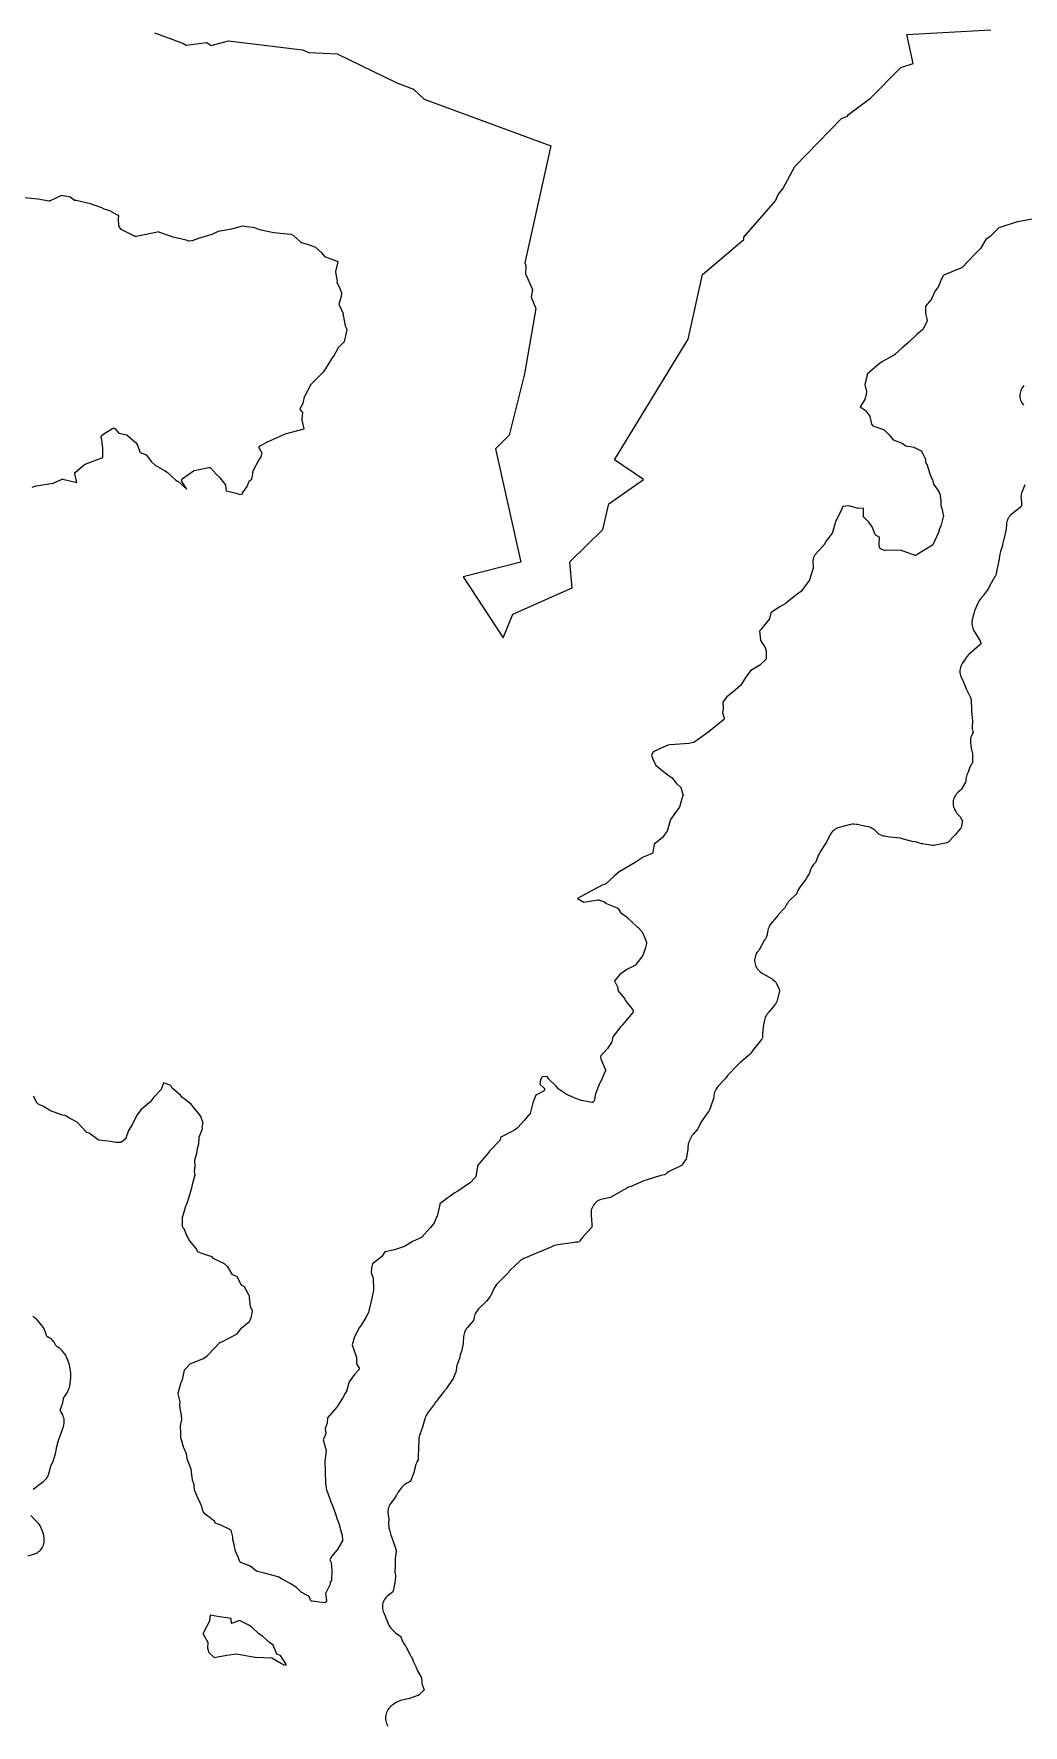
# Model space of a CAD drawing. Header units: millimetres. Extents: x 0 to 600, y 0 to 900.
# Drawn here: x 132.7 to 170.6, y 533.3 to 598.2 of the extents above; entities that cross this region are included whole.
import ezdxf

# ---------------------------------------------------------------- set-up
doc = ezdxf.new("R2010")
doc.units = ezdxf.units.MM
doc.layers.add('CORTE', color=1, linetype='Continuous')
doc.layers.add('GRABADO', color=5, linetype='Continuous')

msp = doc.modelspace()

# ---------------------------------------------------------------- linework, layer by layer
at = {"layer": 'CORTE'}
for points in [[(137.296, 598.208), (138.039, 597.936), (138.088, 597.912), (138.382, 597.809), (138.517, 597.738), (139.305, 597.832), (139.47, 597.716), (140.142, 597.903), (142.98, 597.551), (143.221, 597.449), (144.316, 597.396), (146.576, 596.3), (146.595, 596.283), (147.241, 596.04), (147.646, 595.666), (152.509, 593.874), (151.512, 589.38), (151.555, 589.263), (151.537, 588.956), (151.809, 588.353), (151.759, 588.06), (151.94, 587.628), (151.496, 585.12), (150.912, 582.771), (150.387, 582.251), (151.363, 577.895), (149.141, 577.331), (150.677, 574.996), (151.057, 575.899), (153.335, 576.91), (153.244, 577.904), (154.509, 579.155), (154.735, 580.137), (156.064, 581.068), (154.956, 581.825), (157.776, 586.459), (158.329, 588.939), (159.921, 590.282), (159.922, 590.36), (161.129, 591.762), (161.234, 592.003), (161.412, 592.22), (161.874, 593.071), (163.667, 594.919), (163.895, 595.003), (163.937, 595.073), (164.776, 595.701), (165.948, 596.874), (166.413, 597.023), (166.177, 598.139), (169.401, 598.323)], [(170.662, 584.679), (170.631, 584.635), (170.596, 584.58), (170.569, 584.531), (170.547, 584.481), (170.53, 584.43), (170.518, 584.377), (170.512, 584.323), (170.511, 584.269), (170.515, 584.215), (170.524, 584.162), (170.539, 584.11), (170.559, 584.06), (170.584, 584.011), (170.613, 583.966), (170.647, 583.924)], [(170.702, 580.865), (170.596, 580.609), (170.578, 580.556), (170.565, 580.504), (170.557, 580.451), (170.554, 580.397), (170.557, 580.342), (170.576, 580.15), (170.577, 580.127), (170.576, 580.103), (170.573, 580.078), (170.566, 580.035), (170.533, 580.007), (170.199, 579.741), (170.155, 579.702), (170.117, 579.66), (170.083, 579.615), (170.054, 579.566), (170.03, 579.514), (170.012, 579.46), (169.999, 579.404), (169.992, 579.346), (169.98, 579.161), (169.973, 579.112), (169.912, 578.829), (169.902, 578.792), (169.884, 578.737), (169.871, 578.691), (169.861, 578.644), (169.849, 578.566), (169.846, 578.549), (169.841, 578.532), (169.765, 578.302), (169.752, 578.253), (169.743, 578.204), (169.719, 578.036), (169.716, 578.019), (169.68, 577.828), (169.678, 577.82), (169.631, 577.598), (169.628, 577.588), (169.582, 577.398), (169.575, 577.375), (169.564, 577.354), (169.499, 577.243), (169.49, 577.228), (169.324, 576.924), (169.302, 576.888), (169.12, 576.633), (169.101, 576.61), (169.003, 576.495), (168.969, 576.451), (168.94, 576.405), (168.915, 576.355), (168.773, 576.029), (168.754, 575.981), (168.74, 575.931), (168.685, 575.697), (168.674, 575.64), (168.67, 575.583), (168.672, 575.527), (168.679, 575.468), (168.689, 575.417), (168.701, 575.364), (168.718, 575.315), (168.739, 575.267), (168.766, 575.219), (168.982, 574.88), (168.991, 574.864), (168.999, 574.848), (169.005, 574.833), (169.027, 574.772), (168.98, 574.727), (168.55, 574.349), (168.515, 574.315), (168.484, 574.28), (168.455, 574.241), (168.344, 574.077), (168.339, 574.069), (168.297, 574.004), (168.269, 573.957), (168.247, 573.909), (168.229, 573.859), (168.217, 573.808), (168.209, 573.756), (168.207, 573.703), (168.209, 573.65), (168.217, 573.598), (168.229, 573.547), (168.247, 573.496), (168.265, 573.456), (168.287, 573.417), (168.304, 573.389), (168.312, 573.374), (168.318, 573.359), (168.435, 573.073), (168.451, 573.039), (168.537, 572.861), (168.539, 572.857), (168.624, 572.674), (168.635, 572.648), (168.638, 572.619), (168.654, 572.239), (168.654, 572.218), (168.658, 572.163), (168.696, 571.815), (168.697, 571.796), (168.697, 571.777), (168.684, 571.6), (168.682, 571.549), (168.685, 571.499), (168.693, 571.45), (168.706, 571.4), (168.715, 571.367), (168.696, 571.329), (168.675, 571.292), (168.651, 571.238), (168.634, 571.183), (168.622, 571.126), (168.617, 571.066), (168.615, 571.007), (168.616, 570.944), (168.623, 570.883), (168.648, 570.75), (168.655, 570.714), (168.694, 570.559), (168.698, 570.538), (168.699, 570.516), (168.693, 570.237), (168.69, 570.203), (168.673, 570.174), (168.638, 570.122), (168.613, 570.08), (168.592, 570.037), (168.575, 569.992), (168.522, 569.835), (168.513, 569.813), (168.501, 569.792), (168.477, 569.74), (168.458, 569.687), (168.445, 569.633), (168.437, 569.578), (168.435, 569.52), (168.435, 569.482), (168.418, 569.45), (168.252, 569.175), (168.237, 569.153), (168.217, 569.134), (168.146, 569.074), (168.104, 569.036), (168.068, 568.995), (168.036, 568.95), (168.009, 568.903), (167.987, 568.853), (167.969, 568.801), (167.957, 568.748), (167.951, 568.694), (167.949, 568.637), (167.954, 568.579), (167.964, 568.524), (167.98, 568.468), (167.983, 568.462), (168.002, 568.413), (168.025, 568.368), (168.052, 568.325), (168.085, 568.284), (168.206, 568.14), (168.221, 568.121), (168.233, 568.1), (168.29, 567.989), (168.307, 567.952), (168.299, 567.911), (168.252, 567.716), (168.243, 567.686), (168.224, 567.662), (168.03, 567.44), (168.018, 567.427), (167.767, 567.168), (167.741, 567.144), (167.707, 567.134), (167.205, 567.026), (167.179, 567.022), (167.153, 567.025), (166.771, 567.085), (166.754, 567.088), (166.737, 567.093), (166.594, 567.141), (166.55, 567.153), (166.506, 567.162), (166.379, 567.183), (166.343, 567.191), (165.999, 567.286), (165.957, 567.296), (165.915, 567.302), (165.523, 567.348), (165.51, 567.35), (165.317, 567.381), (165.3, 567.384), (165.283, 567.389), (165.148, 567.434), (165.12, 567.445), (165.098, 567.466), (164.974, 567.589), (164.934, 567.626), (164.892, 567.657), (164.847, 567.684), (164.8, 567.707), (164.751, 567.725), (164.698, 567.739), (164.543, 567.772), (164.536, 567.774), (164.325, 567.823), (164.28, 567.832), (164.234, 567.837), (164.143, 567.843), (164.081, 567.844), (164.021, 567.838), (163.96, 567.825), (163.582, 567.723), (163.526, 567.705), (163.474, 567.682), (163.425, 567.654), (163.378, 567.62), (163.336, 567.582), (163.298, 567.54), (163.264, 567.494), (163.234, 567.443), (163.102, 567.186), (163.085, 567.158), (163.003, 567.03), (162.998, 567.022), (162.832, 566.753), (162.809, 566.711), (162.789, 566.668), (162.68, 566.399), (162.667, 566.373), (162.647, 566.352), (162.635, 566.342), (162.594, 566.3), (162.559, 566.256), (162.528, 566.209), (162.502, 566.158), (162.481, 566.104), (162.436, 565.966), (162.428, 565.945), (162.416, 565.926), (162.353, 565.83), (162.324, 565.78), (162.309, 565.754), (162.299, 565.739), (162.041, 565.386), (162.004, 565.328), (161.975, 565.267), (161.938, 565.178), (161.925, 565.151), (161.904, 565.129), (161.663, 564.902), (161.624, 564.861), (161.59, 564.817), (161.56, 564.769), (161.486, 564.639), (161.473, 564.618), (161.457, 564.599), (161.254, 564.378), (161.238, 564.359), (161.018, 564.1), (161.005, 564.083), (160.952, 564.016), (160.921, 563.972), (160.895, 563.926), (160.873, 563.879), (160.856, 563.829), (160.843, 563.777), (160.813, 563.618), (160.801, 563.572), (160.775, 563.495), (160.764, 563.468), (160.745, 563.443), (160.728, 563.425), (160.695, 563.381), (160.666, 563.332), (160.501, 563.022), (160.489, 563.002), (160.468, 562.978), (160.434, 562.935), (160.406, 562.891), (160.382, 562.844), (160.362, 562.796), (160.347, 562.745), (160.337, 562.694), (160.332, 562.642), (160.332, 562.589), (160.337, 562.537), (160.347, 562.485), (160.362, 562.435), (160.381, 562.386), (160.406, 562.34), (160.434, 562.296), (160.467, 562.254), (160.503, 562.217), (160.543, 562.182), (160.588, 562.151), (160.656, 562.108), (160.689, 562.089), (160.981, 561.929), (161.002, 561.915), (161.021, 561.9), (161.123, 561.808), (161.144, 561.788), (161.157, 561.763), (161.274, 561.513), (161.289, 561.476), (161.281, 561.437), (161.178, 561.04), (161.17, 561.014), (161.156, 560.991), (161.152, 560.984), (161.12, 560.939), (161.101, 560.914), (160.845, 560.612), (160.811, 560.569), (160.783, 560.523), (160.759, 560.476), (160.74, 560.426), (160.726, 560.373), (160.675, 560.142), (160.663, 560.066), (160.639, 559.792), (160.638, 559.713), (160.639, 559.678), (160.628, 559.647), (160.616, 559.62), (160.606, 559.6), (160.593, 559.582), (160.285, 559.2), (160.245, 559.144), (160.188, 559.054), (160.173, 559.033), (160.155, 559.016), (159.768, 558.687), (159.728, 558.65), (159.652, 558.572), (159.647, 558.567), (159.307, 558.21), (159.266, 558.162), (159.197, 558.072), (159.173, 558.043), (158.925, 557.783), (158.892, 557.745), (158.864, 557.706), (158.839, 557.664), (158.817, 557.619), (158.809, 557.601), (158.79, 557.551), (158.777, 557.501), (158.768, 557.449), (158.752, 557.32), (158.748, 557.298), (158.741, 557.276), (158.642, 556.992), (158.636, 556.977), (158.587, 556.854), (158.575, 556.829), (158.556, 556.807), (158.553, 556.804), (158.517, 556.764), (158.485, 556.721), (158.272, 556.401), (158.249, 556.364), (158.229, 556.325), (158.162, 556.18), (158.151, 556.158), (158.135, 556.139), (157.971, 555.955), (157.934, 555.91), (157.904, 555.864), (157.877, 555.812), (157.821, 555.689), (157.801, 555.636), (157.786, 555.583), (157.776, 555.528), (157.772, 555.473), (157.774, 555.416), (157.775, 555.401), (157.772, 555.377), (157.719, 555.06), (157.713, 555.033), (157.7, 555.009), (157.569, 554.797), (157.55, 554.768), (157.52, 554.752), (157.077, 554.535), (157.026, 554.506), (156.979, 554.473), (156.934, 554.434), (156.905, 554.406), (156.869, 554.397), (156.793, 554.382), (156.737, 554.367), (156.164, 554.191), (156.104, 554.168), (155.625, 553.961), (155.594, 553.949), (155.525, 553.927), (155.471, 553.907), (155.421, 553.881), (155.372, 553.85), (155.345, 553.831), (155.316, 553.812), (154.844, 553.542), (154.82, 553.53), (154.795, 553.524), (154.494, 553.462), (154.44, 553.449), (154.389, 553.43), (154.34, 553.407), (154.294, 553.379), (154.251, 553.346), (154.211, 553.31), (154.175, 553.269), (154.143, 553.226), (154.116, 553.179), (154.093, 553.13), (154.076, 553.079), (154.063, 553.026), (154.056, 552.973), (154.054, 552.919), (154.057, 552.863), (154.058, 552.856), (154.09, 552.482), (154.091, 552.441), (154.09, 552.423), (154.084, 552.385), (154.06, 552.355), (153.705, 551.962), (153.666, 551.913), (153.64, 551.873), (153.605, 551.817), (153.553, 551.811), (153.463, 551.804), (153.424, 551.8), (152.779, 551.709), (152.713, 551.696), (152.649, 551.675), (152.559, 551.639), (152.547, 551.634), (152.03, 551.415), (152.028, 551.414), (151.479, 551.18), (151.433, 551.158), (151.391, 551.133), (151.352, 551.104), (151.314, 551.071), (150.954, 550.731), (150.917, 550.691), (150.882, 550.647), (150.867, 550.63), (150.462, 550.226), (150.429, 550.189), (150.4, 550.151), (150.374, 550.111), (150.351, 550.067), (150.211, 549.766), (150.199, 549.743), (150.185, 549.723), (150.045, 549.548), (150.012, 549.512), (149.764, 549.277), (149.732, 549.244), (149.703, 549.209), (149.67, 549.165), (149.64, 549.122), (149.616, 549.079), (149.595, 549.033), (149.579, 548.985), (149.567, 548.936), (149.559, 548.885), (149.556, 548.852), (149.55, 548.816), (149.528, 548.786), (149.297, 548.521), (149.264, 548.479), (149.236, 548.435), (149.212, 548.388), (149.193, 548.34), (149.178, 548.29), (149.168, 548.239), (149.163, 548.185), (149.152, 547.954), (149.15, 547.935), (149.146, 547.917), (149.076, 547.611), (149.061, 547.564), (149.055, 547.549), (149.035, 547.487), (149.022, 547.424), (149.017, 547.387), (149.013, 547.364), (149.005, 547.341), (148.918, 547.116), (148.903, 547.069), (148.892, 547.024), (148.884, 546.975), (148.869, 546.838), (148.865, 546.813), (148.857, 546.79), (148.779, 546.609), (148.77, 546.592), (148.76, 546.576), (148.498, 546.183), (148.487, 546.168), (148.474, 546.154), (148.454, 546.132), (148.414, 546.086), (148.152, 545.749), (148.149, 545.745), (148.117, 545.706), (148.087, 545.664), (148.065, 545.628), (148.051, 545.606), (147.783, 545.247), (147.751, 545.2), (147.726, 545.152), (147.704, 545.1), (147.69, 545.061), (147.679, 545.025), (147.602, 544.76), (147.597, 544.744), (147.475, 544.386), (147.46, 544.333), (147.45, 544.28), (147.445, 544.224), (147.434, 543.906), (147.434, 543.903), (147.424, 543.577), (147.423, 543.56), (147.418, 543.49), (147.414, 543.458), (147.393, 543.422), (147.368, 543.375), (147.349, 543.328), (147.333, 543.278), (147.271, 543.036), (147.26, 542.999), (147.132, 542.661), (147.115, 542.621), (147.077, 542.601), (146.989, 542.56), (146.944, 542.536), (146.902, 542.509), (146.864, 542.479), (146.828, 542.445), (146.794, 542.407), (146.671, 542.255), (146.636, 542.207), (146.607, 542.157), (146.583, 542.103), (146.568, 542.064), (146.554, 542.042), (146.367, 541.791), (146.335, 541.744), (146.31, 541.696), (146.289, 541.646), (146.273, 541.594), (146.263, 541.541), (146.258, 541.486), (146.258, 541.432), (146.264, 541.376), (146.285, 541.237), (146.287, 541.22), (146.288, 541.202), (146.286, 540.998), (146.29, 540.923), (146.299, 540.849), (146.315, 540.769), (146.37, 540.56), (146.391, 540.497), (146.418, 540.438), (146.419, 540.436), (146.427, 540.421), (146.433, 540.405), (146.436, 540.396), (146.436, 540.395), (146.565, 540.025), (146.573, 539.997), (146.571, 539.967), (146.545, 539.753), (146.541, 539.701), (146.536, 539.568), (146.536, 539.552), (146.535, 539.351), (146.534, 539.33), (146.526, 539.211), (146.526, 539.142), (146.534, 539.073), (146.543, 539.024), (146.546, 539.001), (146.544, 538.977), (146.518, 538.721), (146.513, 538.687), (146.461, 538.435), (146.451, 538.394), (146.418, 538.367), (146.268, 538.255), (146.226, 538.22), (146.188, 538.183), (146.155, 538.142), (146.125, 538.098), (146.1, 538.051), (146.079, 538.002), (146.064, 537.952), (146.053, 537.9), (146.047, 537.848), (146.046, 537.795), (146.051, 537.742), (146.06, 537.69), (146.075, 537.639), (146.095, 537.588), (146.163, 537.436), (146.168, 537.426), (146.239, 537.253), (146.243, 537.24), (146.27, 537.167), (146.291, 537.119), (146.315, 537.074), (146.343, 537.031), (146.375, 536.992), (146.411, 536.954), (146.502, 536.869), (146.555, 536.825), (146.712, 536.709), (146.738, 536.687), (146.754, 536.656), (146.834, 536.471), (146.855, 536.428), (146.878, 536.388), (146.906, 536.349), (146.941, 536.305), (146.953, 536.287), (146.964, 536.268), (147.098, 535.995), (147.127, 535.943), (147.155, 535.902), (147.162, 535.892), (147.171, 535.874), (147.244, 535.711), (147.326, 535.529), (147.33, 535.531), (147.369, 535.417), (147.397, 535.359), (147.531, 535.113), (147.544, 535.085), (147.548, 535.055), (147.555, 534.951), (147.563, 534.889), (147.578, 534.83), (147.599, 534.771), (147.63, 534.698), (147.652, 534.639), (147.609, 534.592), (147.451, 534.439), (147.429, 534.42), (147.401, 534.409), (147.042, 534.293), (147.018, 534.286), (146.747, 534.219), (146.687, 534.201), (146.631, 534.176), (146.577, 534.145), (146.434, 534.052), (146.394, 534.024), (146.358, 533.993), (146.324, 533.96), (146.293, 533.922), (146.282, 533.908), (146.251, 533.862), (146.225, 533.815), (146.204, 533.766), (146.188, 533.715), (146.177, 533.663), (146.173, 533.629), (146.171, 533.612), (146.167, 533.556), (146.169, 533.502), (146.176, 533.447), (146.188, 533.394), (146.206, 533.342), (146.229, 533.293), (146.258, 533.244)], [(132.651, 542.322), (132.682, 542.351), (132.849, 542.488), (132.865, 542.5), (133.037, 542.625), (133.079, 542.659), (133.117, 542.696), (133.151, 542.736), (133.18, 542.78), (133.206, 542.825), (133.227, 542.874), (133.244, 542.925), (133.323, 543.212), (133.328, 543.228), (133.335, 543.244), (133.423, 543.437), (133.44, 543.477), (133.453, 543.519), (133.488, 543.642), (133.5, 543.69), (133.538, 543.89), (133.543, 543.913), (133.594, 544.103), (133.632, 544.246), (133.641, 544.275), (133.74, 544.551), (133.741, 544.553), (133.807, 544.737), (133.823, 544.793), (133.834, 544.848), (133.839, 544.904), (133.838, 544.96), (133.831, 545.016), (133.819, 545.071), (133.801, 545.124), (133.777, 545.177), (133.705, 545.317), (133.686, 545.358), (133.699, 545.401), (133.756, 545.569), (133.77, 545.614), (133.779, 545.66), (133.803, 545.8), (133.81, 545.832), (133.829, 545.859), (133.876, 545.918), (133.913, 545.971), (133.944, 546.028), (134.017, 546.184), (134.038, 546.233), (134.053, 546.281), (134.063, 546.331), (134.069, 546.383), (134.085, 546.611), (134.09, 546.689), (134.089, 546.734), (134.084, 546.78), (134.047, 547.038), (134.039, 547.083), (134.027, 547.127), (133.99, 547.243), (133.978, 547.277), (133.942, 547.373), (133.915, 547.432), (133.883, 547.485), (133.844, 547.536), (133.761, 547.633), (133.716, 547.68), (133.666, 547.722), (133.558, 547.801), (133.534, 547.82), (133.517, 547.847), (133.474, 547.925), (133.447, 547.97), (133.416, 548.01), (133.382, 548.048), (133.345, 548.082), (133.305, 548.113), (133.262, 548.139), (133.215, 548.163), (133.207, 548.167), (133.166, 548.187), (133.15, 548.231), (133.102, 548.392), (133.082, 548.449), (133.056, 548.502), (133.025, 548.551), (132.988, 548.599), (132.781, 548.836), (132.747, 548.872), (132.711, 548.903), (132.673, 548.931), (132.632, 548.957)], [(132.45, 539.769), (132.693, 539.848), (132.746, 539.869), (132.795, 539.893), (132.842, 539.923), (132.885, 539.957), (132.924, 539.995), (132.96, 540.036), (132.991, 540.081), (133.017, 540.13), (133.039, 540.18), (133.055, 540.232), (133.066, 540.286), (133.072, 540.341), (133.072, 540.395), (133.067, 540.452), (133.053, 540.545), (133.039, 540.611), (133.018, 540.675), (132.939, 540.869), (132.915, 540.921), (132.887, 540.968), (132.854, 541.013), (132.816, 541.055), (132.554, 541.317)]]:
    msp.add_lwpolyline(points, dxfattribs=at)
msp.add_lwpolyline([(141.719, 536.452), (141.439, 536.691), (141.308, 536.781), (141.017, 537.052), (140.917, 537.112), (140.561, 537.297), (140.255, 537.181), (140.245, 537.364), (139.791, 537.431), (139.442, 537.495), (139.405, 537.267), (139.178, 536.832), (139.163, 536.807), (139.161, 536.795), (139.344, 536.456), (139.339, 536.237), (139.391, 536.064), (139.587, 535.868), (140.075, 535.968), (140.45, 536.007), (141.004, 535.912), (141.099, 535.904), (141.168, 535.883), (141.797, 535.855), (142.177, 535.643), (142.268, 535.591), (142.352, 535.593), (142.352, 535.602), (142.338, 535.632), (142.131, 535.943), (141.99, 535.996), (141.86, 536.344), (141.719, 536.452)], close=True, dxfattribs=at)
at = {"layer": 'GRABADO'}
for points in [[(132.6, 580.775), (132.754, 580.823), (132.759, 580.824), (133.41, 580.929), (133.737, 581.074), (133.742, 581.076), (133.75, 581.079), (133.757, 581.08), (133.76, 581.08), (133.769, 581.081), (133.781, 581.079), (134.315, 580.949), (134.323, 580.949), (134.242, 581.28), (134.242, 581.282), (134.24, 581.289), (134.24, 581.31), (134.247, 581.329), (134.253, 581.339), (134.259, 581.347), (134.265, 581.352), (134.617, 581.645), (134.623, 581.65), (134.634, 581.656), (135.313, 581.911), (135.314, 581.912), (135.321, 582.288), (135.276, 582.578), (135.257, 582.694), (135.257, 582.7), (135.257, 582.712), (135.258, 582.72), (135.26, 582.73), (135.265, 582.74), (135.268, 582.747), (135.275, 582.755), (135.281, 582.762), (135.286, 582.765), (135.391, 582.845), (135.687, 583.03), (135.691, 583.033), (135.707, 583.041), (135.723, 583.043), (135.739, 583.043), (135.757, 583.039), (135.772, 583.031), (135.783, 583.021), (135.926, 582.851), (136.23, 582.782), (136.238, 582.779), (136.251, 582.773), (136.562, 582.505), (136.57, 582.497), (136.644, 582.38), (136.648, 582.374), (136.747, 582.11), (136.96, 582.023), (136.966, 582.021), (136.979, 582.012), (136.988, 582.004), (136.991, 582), (137.183, 581.745), (137.323, 581.622), (137.685, 581.41), (137.783, 581.355), (137.791, 581.351), (138.123, 581.044), (138.186, 581.005), (138.19, 581.002), (138.545, 580.699), (138.351, 580.995), (138.347, 581.003), (138.345, 581.008), (138.342, 581.019), (138.341, 581.035), (138.343, 581.046), (138.344, 581.052), (138.348, 581.063), (138.353, 581.072), (138.358, 581.079), (138.367, 581.089), (138.795, 581.404), (138.798, 581.405), (138.805, 581.41), (138.813, 581.413), (138.819, 581.415), (139.38, 581.533), (139.388, 581.535), (139.399, 581.535), (139.412, 581.534), (139.423, 581.53), (139.43, 581.527), (139.436, 581.523), (139.444, 581.518), (139.451, 581.511), (139.674, 581.255), (139.805, 581.14), (139.811, 581.136), (140.018, 580.871), (140.024, 580.862), (140.029, 580.85), (140.031, 580.839), (140.051, 580.628), (140.435, 580.543), (140.581, 580.498), (140.664, 580.511), (140.677, 580.545), (140.681, 580.554), (140.855, 580.803), (140.934, 581.002), (140.934, 581.004), (140.94, 581.016), (140.952, 581.029), (140.96, 581.036), (141.038, 581.086), (141.104, 581.435), (141.106, 581.443), (141.11, 581.454), (141.112, 581.456), (141.298, 581.806), (141.302, 581.81), (141.379, 581.915), (141.429, 582.084), (141.324, 582.258), (141.319, 582.269), (141.316, 582.281), (141.314, 582.296), (141.317, 582.313), (141.319, 582.32), (141.32, 582.322), (141.323, 582.33), (141.332, 582.343), (141.342, 582.353), (141.351, 582.359), (141.634, 582.51), (141.984, 582.668), (142.309, 582.821), (142.316, 582.824), (143.043, 583.007), (142.966, 583.351), (142.964, 583.359), (142.964, 583.375), (142.964, 583.379), (142.996, 583.636), (142.914, 583.732), (142.908, 583.738), (142.902, 583.749), (142.899, 583.755), (142.896, 583.763), (142.893, 583.781), (142.895, 583.794), (142.896, 583.801), (142.899, 583.81), (142.902, 583.817), (143.011, 584.002), (143.06, 584.241), (143.06, 584.247), (143.065, 584.26), (143.3, 584.698), (143.303, 584.707), (143.304, 584.71), (143.306, 584.715), (143.312, 584.726), (143.32, 584.736), (143.796, 585.211), (143.796, 585.212), (143.799, 585.217), (143.836, 585.264), (144.093, 585.677), (144.094, 585.679), (144.18, 585.799), (144.361, 586.136), (144.365, 586.142), (144.37, 586.148), (144.373, 586.151), (144.592, 586.365), (144.645, 586.577), (144.688, 586.821), (144.632, 586.953), (144.63, 586.961), (144.562, 587.314), (144.543, 587.369), (144.54, 587.382), (144.54, 587.397), (144.542, 587.409), (144.548, 587.426), (144.399, 587.756), (144.395, 587.762), (144.39, 587.784), (144.391, 587.798), (144.392, 587.805), (144.393, 587.81), (144.478, 588.108), (144.484, 588.215), (144.397, 588.453), (144.32, 588.591), (144.316, 588.601), (144.313, 588.612), (144.312, 588.624), (144.317, 588.673), (144.263, 589.026), (144.262, 589.032), (144.262, 589.042), (144.263, 589.05), (144.351, 589.42), (143.872, 589.597), (143.858, 589.605), (143.849, 589.614), (143.733, 589.752), (143.496, 589.971), (143.214, 590.077), (142.957, 590.146), (142.948, 590.149), (142.934, 590.156), (142.64, 590.429), (142.55, 590.473), (142.393, 590.481), (142.39, 590.481), (141.882, 590.536), (141.879, 590.537), (141.327, 590.652), (141.321, 590.654), (141.261, 590.677), (141.151, 590.724), (140.669, 590.784), (140.259, 590.67), (139.739, 590.58), (139.5, 590.468), (139.495, 590.466), (138.993, 590.319), (138.745, 590.226), (138.735, 590.224), (138.728, 590.223), (138.622, 590.217), (138.617, 590.217), (138.601, 590.218), (138.59, 590.222), (138.51, 590.257), (138.016, 590.371), (138.013, 590.371), (137.503, 590.539), (137.495, 590.542), (137.486, 590.548), (137.466, 590.565), (137.418, 590.559), (136.722, 590.419), (136.597, 590.395), (136.592, 590.394), (136.581, 590.394), (136.576, 590.393), (136.563, 590.394), (136.555, 590.397), (136.544, 590.4), (136.533, 590.407), (136.53, 590.409), (136.046, 590.648), (136.035, 590.655), (136.025, 590.664), (135.939, 590.774), (135.931, 590.788), (135.928, 590.804), (135.927, 590.811), (135.917, 591.066), (135.929, 591.192), (135.877, 591.215), (135.586, 591.371), (135.374, 591.445), (135.28, 591.492), (134.85, 591.649), (134.29, 591.767), (134.252, 591.772), (134.243, 591.772), (134.228, 591.778), (134.225, 591.779), (134.216, 591.783), (134.07, 591.902), (133.73, 591.971), (133.294, 591.759), (133.288, 591.756), (133.279, 591.754), (133.267, 591.753), (133.257, 591.753), (132.82, 591.824), (132.166, 591.885)], [(171.253, 591.11), (170.428, 590.959), (170.428, 590.959), (170.426, 590.959), (170.411, 590.954), (169.701, 590.726), (169.371, 590.397), (169.204, 590.272), (168.999, 589.937), (168.994, 589.93), (168.777, 589.713), (168.528, 589.439), (168.295, 589.205), (168.287, 589.199), (168.28, 589.195), (168.276, 589.193), (167.683, 588.945), (167.681, 588.944), (167.591, 588.911), (167.568, 588.887), (167.5, 588.762), (167.374, 588.448), (167.367, 588.438), (167.258, 588.308), (167.122, 587.996), (167.119, 587.987), (167.11, 587.976), (166.885, 587.72), (166.883, 587.57), (166.89, 587.448), (166.948, 587.17), (166.949, 587.167), (166.95, 587.158), (166.949, 587.144), (166.947, 587.137), (166.946, 587.132), (166.943, 587.124), (166.783, 586.824), (166.782, 586.822), (166.778, 586.816), (166.771, 586.807), (166.555, 586.626), (166.253, 586.341), (166.251, 586.339), (165.997, 586.125), (165.726, 585.875), (165.72, 585.87), (165.239, 585.591), (165.113, 585.503), (164.647, 585.11), (164.648, 585.077), (164.648, 585.069), (164.647, 585.06), (164.557, 584.708), (164.619, 584.444), (164.62, 584.439), (164.621, 584.429), (164.62, 584.422), (164.605, 584.282), (164.604, 584.276), (164.603, 584.273), (164.563, 584.148), (164.561, 584.143), (164.559, 584.138), (164.388, 583.859), (164.577, 583.73), (164.586, 583.721), (164.736, 583.513), (164.739, 583.509), (164.741, 583.504), (164.745, 583.496), (164.747, 583.49), (164.822, 583.191), (164.868, 583.133), (165.281, 582.987), (165.288, 582.984), (165.292, 582.981), (165.296, 582.979), (165.303, 582.974), (165.491, 582.785), (165.652, 582.594), (165.99, 582.457), (165.998, 582.454), (166.005, 582.449), (166.132, 582.359), (166.451, 582.305), (166.456, 582.303), (166.46, 582.302), (166.465, 582.3), (166.7, 582.182), (166.709, 582.178), (166.719, 582.169), (166.724, 582.164), (166.731, 582.155), (166.735, 582.147), (166.755, 582.101), (166.867, 581.899), (166.872, 581.889), (166.874, 581.879), (166.899, 581.697), (166.944, 581.642), (166.949, 581.636), (166.956, 581.623), (166.958, 581.617), (167.055, 581.291), (167.149, 581.074), (167.152, 581.068), (167.192, 580.895), (167.401, 580.607), (167.406, 580.599), (167.442, 580.504), (167.444, 580.499), (167.446, 580.491), (167.471, 580.298), (167.472, 580.294), (167.48, 580.073), (167.519, 579.961), (167.52, 579.958), (167.521, 579.953), (167.575, 579.661), (167.575, 579.656), (167.576, 579.645), (167.573, 579.633), (167.476, 579.276), (167.473, 579.267), (167.47, 579.261), (167.425, 579.18), (167.385, 579.038), (167.244, 578.731), (167.178, 578.582), (167.175, 578.574), (167.168, 578.564), (167.164, 578.56), (167.159, 578.555), (167.156, 578.552), (167.152, 578.549), (166.568, 578.195), (166.566, 578.192), (166.56, 578.184), (166.553, 578.177), (166.546, 578.171), (166.538, 578.167), (166.531, 578.164), (166.519, 578.16), (166.502, 578.158), (166.492, 578.159), (166.486, 578.16), (166.472, 578.165), (166.458, 578.167), (166.45, 578.169), (165.935, 578.362), (165.339, 578.345), (165.332, 578.344), (165.321, 578.346), (165.314, 578.348), (165.201, 578.388), (165.192, 578.393), (165.15, 578.422), (165.145, 578.426), (165.136, 578.435), (165.13, 578.444), (165.125, 578.454), (165.122, 578.466), (165.121, 578.471), (165.109, 578.566), (165.109, 578.573), (165.129, 578.86), (164.992, 578.924), (164.985, 578.927), (164.978, 578.932), (164.973, 578.936), (164.964, 578.945), (164.956, 578.958), (164.837, 579.25), (164.717, 579.433), (164.53, 579.607), (164.524, 579.613), (164.519, 579.621), (164.514, 579.63), (164.51, 579.641), (164.507, 579.653), (164.507, 579.957), (164.289, 579.967), (164.283, 579.967), (164.273, 579.969), (163.945, 580.06), (163.711, 580.027), (163.66, 579.912), (163.512, 579.601), (163.511, 579.599), (163.434, 579.46), (163.417, 579.406), (163.316, 579.031), (163.314, 579.022), (163.309, 579.014), (163.306, 579.009), (163.088, 578.723), (162.983, 578.547), (162.979, 578.539), (162.644, 578.18), (162.585, 578.078), (162.56, 577.929), (162.582, 577.684), (162.582, 577.678), (162.581, 577.673), (162.58, 577.663), (162.483, 577.391), (162.434, 577.217), (162.431, 577.209), (162.427, 577.201), (162.424, 577.196), (162.099, 576.762), (162.094, 576.755), (162.085, 576.747), (162.082, 576.745), (162.018, 576.702), (161.528, 576.318), (161.524, 576.315), (161.277, 576.173), (160.954, 575.947), (160.906, 575.74), (160.904, 575.73), (160.897, 575.717), (160.587, 575.321), (160.584, 575.317), (160.517, 575.252), (160.525, 575.166), (160.561, 574.892), (160.713, 574.656), (160.717, 574.649), (160.719, 574.643), (160.769, 574.491), (160.771, 574.48), (160.779, 574.212), (160.779, 574.206), (160.776, 574.189), (160.77, 574.175), (160.763, 574.164), (160.756, 574.157), (160.56, 573.969), (160.557, 573.966), (160.554, 573.963), (160.189, 573.736), (159.979, 573.476), (159.799, 573.175), (159.796, 573.171), (159.791, 573.164), (159.787, 573.16), (159.59, 572.989), (159.589, 572.988), (159.254, 572.715), (159.106, 572.527), (159.126, 572.283), (159.126, 572.275), (159.125, 572.269), (159.101, 572.132), (159.162, 571.913), (159.164, 571.902), (159.163, 571.889), (159.162, 571.882), (159.16, 571.871), (159.151, 571.854), (159.14, 571.842), (158.853, 571.617), (158.593, 571.398), (158.591, 571.396), (158.168, 571.096), (158.009, 570.989), (157.999, 570.983), (157.986, 570.979), (157.805, 570.944), (157.801, 570.942), (157.084, 570.887), (157.005, 570.88), (156.432, 570.626), (156.369, 570.476), (156.422, 570.351), (156.525, 570.124), (156.714, 569.954), (156.951, 569.78), (157.142, 569.64), (157.15, 569.632), (157.327, 569.401), (157.495, 569.248), (157.503, 569.24), (157.511, 569.227), (157.514, 569.217), (157.58, 568.981), (157.584, 568.968), (157.583, 568.953), (157.582, 568.946), (157.58, 568.94), (157.489, 568.635), (157.445, 568.496), (157.441, 568.485), (157.107, 568.018), (156.97, 567.582), (156.966, 567.574), (156.963, 567.569), (156.796, 567.335), (156.792, 567.329), (156.784, 567.321), (156.482, 567.078), (156.424, 566.766), (156.423, 566.759), (156.419, 566.749), (156.414, 566.736), (156.403, 566.725), (156.392, 566.715), (156.38, 566.709), (156.05, 566.575), (155.744, 566.377), (155.163, 566.031), (155.16, 566.029), (155.129, 566.014), (154.94, 565.845), (154.618, 565.553), (154.611, 565.548), (154.6, 565.542), (154.511, 565.512), (153.95, 565.218), (153.53, 564.998), (153.771, 564.846), (154.319, 564.946), (154.325, 564.946), (154.331, 564.946), (154.339, 564.945), (154.349, 564.943), (154.557, 564.868), (154.566, 564.863), (154.578, 564.854), (154.614, 564.813), (155.062, 564.63), (155.074, 564.624), (155.083, 564.615), (155.09, 564.608), (155.187, 564.459), (155.447, 564.258), (155.45, 564.256), (155.615, 564.102), (155.842, 563.899), (155.844, 563.897), (156.008, 563.726), (156.015, 563.717), (156.018, 563.711), (156.144, 563.422), (156.147, 563.417), (156.179, 563.297), (156.182, 563.286), (156.181, 563.27), (156.148, 563.109), (156.147, 563.103), (156.04, 562.812), (156.04, 562.811), (156.036, 562.801), (155.776, 562.456), (155.772, 562.452), (155.765, 562.445), (155.756, 562.437), (155.428, 562.27), (155.157, 562.074), (154.95, 561.829), (155.068, 561.608), (155.071, 561.602), (155.074, 561.594), (155.076, 561.582), (155.078, 561.465), (155.337, 561.157), (155.342, 561.149), (155.347, 561.138), (155.35, 561.129), (155.35, 561.125), (155.357, 561.087), (155.643, 560.734), (155.647, 560.73), (155.654, 560.723), (155.661, 560.711), (155.667, 560.698), (155.669, 560.687), (155.669, 560.685), (155.67, 560.678), (155.669, 560.652), (155.668, 560.644), (155.666, 560.637), (155.662, 560.626), (155.657, 560.618), (155.654, 560.613), (155.259, 560.151), (155.201, 560.08), (154.892, 559.691), (154.85, 559.488), (154.848, 559.482), (154.845, 559.475), (154.841, 559.468), (154.681, 559.235), (154.678, 559.229), (154.411, 558.947), (154.423, 558.836), (154.453, 558.777), (154.454, 558.775), (154.601, 558.443), (154.604, 558.433), (154.605, 558.426), (154.606, 558.417), (154.605, 558.408), (154.604, 558.402), (154.602, 558.394), (154.414, 557.95), (154.412, 557.946), (154.406, 557.935), (154.4, 557.928), (154.398, 557.922), (154.397, 557.917), (154.224, 557.498), (154.168, 557.226), (154.166, 557.221), (154.162, 557.211), (154.153, 557.197), (154.143, 557.188), (154.131, 557.179), (154.119, 557.174), (154.11, 557.172), (154.1, 557.171), (154.088, 557.171), (153.686, 557.245), (153.681, 557.246), (153.676, 557.248), (153.408, 557.348), (153.407, 557.349), (153.145, 557.461), (153.139, 557.464), (152.795, 557.694), (152.787, 557.7), (152.701, 557.802), (152.425, 558.078), (152.421, 558.084), (152.367, 558.162), (152.181, 558.15), (152.115, 558.041), (152.092, 557.874), (152.255, 557.711), (152.26, 557.702), (152.262, 557.698), (152.265, 557.692), (152.268, 557.684), (152.27, 557.671), (152.269, 557.658), (152.266, 557.641), (152.256, 557.622), (152.246, 557.611), (152.241, 557.607), (152.236, 557.603), (152.229, 557.599), (151.929, 557.452), (151.816, 557.158), (151.711, 556.741), (151.71, 556.731), (151.701, 556.716), (151.695, 556.708), (151.686, 556.699), (151.678, 556.693), (151.657, 556.681), (151.503, 556.493), (151.244, 556.211), (151.233, 556.195), (151.229, 556.189), (151.221, 556.182), (151.113, 556.106), (150.595, 555.841), (150.547, 555.713), (150.545, 555.705), (150.537, 555.692), (150.533, 555.686), (150.16, 555.297), (150.09, 555.204), (149.715, 554.767), (149.702, 554.745), (149.693, 554.701), (149.627, 554.328), (149.625, 554.317), (149.617, 554.3), (149.61, 554.291), (149.4, 554.076), (149.393, 554.071), (148.936, 553.766), (148.935, 553.765), (148.799, 553.682), (148.4, 553.391), (148.256, 553.282), (148.248, 553.253), (148.162, 552.852), (148.162, 552.85), (148.16, 552.843), (148.031, 552.545), (148.029, 552.539), (148.022, 552.529), (147.884, 552.361), (147.56, 551.997), (147.553, 551.99), (147.546, 551.986), (147.541, 551.983), (147.198, 551.827), (146.896, 551.647), (146.889, 551.643), (146.517, 551.519), (146.513, 551.518), (146.135, 551.434), (146.019, 551.26), (146.015, 551.254), (146.006, 551.246), (145.661, 550.974), (145.633, 550.813), (145.611, 550.639), (145.686, 550.429), (145.688, 550.418), (145.706, 550), (145.707, 549.998), (145.708, 549.985), (145.705, 549.972), (145.704, 549.97), (145.616, 549.54), (145.531, 549.169), (145.531, 549.167), (145.509, 549.095), (145.506, 549.087), (145.504, 549.082), (145.408, 548.923), (145.231, 548.62), (145.229, 548.617), (145.161, 548.524), (144.982, 548.173), (144.887, 547.872), (144.915, 547.795), (144.917, 547.79), (144.925, 547.749), (145.047, 547.387), (145.048, 547.382), (145.05, 547.374), (145.053, 547.14), (145.145, 546.998), (145.152, 546.983), (145.155, 546.968), (145.155, 546.958), (145.154, 546.945), (145.151, 546.936), (145.146, 546.924), (145.138, 546.912), (144.971, 546.736), (144.767, 546.452), (144.675, 546.091), (144.671, 546.08), (144.665, 546.07), (144.662, 546.065), (144.601, 545.998), (144.523, 545.823), (144.52, 545.817), (144.337, 545.541), (144.295, 545.467), (144.291, 545.459), (143.939, 545.071), (143.933, 544.888), (143.933, 544.884), (143.931, 544.872), (143.928, 544.864), (143.845, 544.656), (143.871, 544.467), (143.872, 544.462), (143.872, 544.451), (143.871, 544.443), (143.868, 544.432), (143.767, 544.225), (143.818, 544.043), (143.879, 543.849), (143.88, 543.844), (143.882, 543.837), (143.882, 543.83), (143.882, 543.823), (143.87, 543.707), (143.835, 543.396), (143.851, 543.017), (143.854, 542.995), (143.856, 542.993), (143.86, 542.565), (143.902, 542.29), (143.946, 542.176), (144.066, 541.843), (144.066, 541.843), (144.087, 541.785), (144.088, 541.784), (144.093, 541.778), (144.1, 541.764), (144.242, 541.39), (144.242, 541.39), (144.304, 541.222), (144.389, 540.974), (144.39, 540.971), (144.477, 540.647), (144.499, 540.564), (144.501, 540.559), (144.52, 540.382), (144.521, 540.373), (144.519, 540.361), (144.515, 540.347), (144.355, 540.062), (144.353, 540.058), (144.348, 540.053), (144.104, 539.755), (144.034, 539.626), (144.078, 539.522), (144.08, 539.516), (144.082, 539.507), (144.083, 539.501), (144.104, 539.221), (144.104, 539.217), (144.091, 538.836), (144.09, 538.823), (144.085, 538.811), (144.081, 538.802), (144.075, 538.794), (144.073, 538.792), (144.045, 538.759), (144.042, 538.704), (144.039, 538.689), (143.864, 538.328), (143.897, 538.058), (143.898, 538.044), (143.895, 538.031), (143.892, 538.023), (143.886, 538.01), (143.878, 538.001), (143.873, 537.996), (143.865, 537.989), (143.85, 537.981), (143.826, 537.975), (143.353, 538.031), (143.345, 538.031), (143.335, 538.035), (143.328, 538.037), (143.315, 538.045), (143.301, 538.058), (143.293, 538.072), (143.24, 538.219), (142.928, 538.383), (142.924, 538.385), (142.917, 538.39), (142.911, 538.396), (142.751, 538.564), (142.513, 538.709), (142.168, 538.897), (142.049, 538.972), (141.754, 539.046), (141.473, 539.121), (141.245, 539.177), (141.237, 539.178), (141.221, 539.186), (140.968, 539.38), (140.613, 539.517), (140.606, 539.521), (140.591, 539.53), (140.579, 539.55), (140.505, 539.726), (140.411, 539.95), (140.408, 539.956), (140.33, 540.305), (140.311, 540.375), (140.31, 540.383), (140.304, 540.502), (140.241, 540.754), (140.167, 540.797), (139.825, 540.969), (139.663, 541.018), (139.654, 541.022), (139.642, 541.029), (139.628, 541.044), (139.62, 541.058), (139.61, 541.089), (139.246, 541.368), (139.239, 541.373), (139.176, 541.451), (139.173, 541.455), (139.167, 541.465), (139.1, 541.695), (139.026, 541.865), (139.001, 541.912), (139, 541.914), (138.847, 542.262), (138.846, 542.263), (138.84, 542.277), (138.827, 542.503), (138.762, 542.682), (138.76, 542.689), (138.703, 543.09), (138.703, 543.097), (138.703, 543.098), (138.557, 543.495), (138.555, 543.504), (138.533, 543.681), (138.434, 543.894), (138.432, 543.9), (138.342, 544.226), (138.314, 544.303), (138.311, 544.312), (138.31, 544.323), (138.307, 544.472), (138.297, 544.749), (138.298, 544.757), (138.299, 544.764), (138.353, 545.007), (138.331, 545.164), (138.291, 545.442), (138.291, 545.442), (138.272, 545.577), (138.27, 545.584), (138.271, 545.593), (138.271, 545.598), (138.287, 545.677), (138.213, 545.987), (138.212, 545.992), (138.211, 546.004), (138.213, 546.017), (138.329, 546.439), (138.333, 546.455), (138.335, 546.467), (138.345, 546.482), (138.378, 546.532), (138.447, 546.891), (138.447, 546.894), (138.451, 546.906), (138.456, 546.915), (138.459, 546.921), (138.465, 546.928), (138.673, 547.136), (138.678, 547.141), (138.688, 547.147), (138.695, 547.15), (139.185, 547.342), (139.334, 547.454), (139.353, 547.475), (139.813, 547.958), (139.82, 547.964), (139.833, 547.972), (139.889, 547.989), (140.467, 548.292), (140.624, 548.498), (140.63, 548.504), (140.948, 548.766), (141.019, 548.948), (141.059, 549.179), (140.993, 549.318), (140.991, 549.324), (140.989, 549.331), (140.988, 549.336), (140.945, 549.689), (140.945, 549.745), (140.936, 549.762), (140.758, 550.098), (140.653, 550.149), (140.646, 550.152), (140.636, 550.161), (140.629, 550.168), (140.621, 550.177), (140.472, 550.479), (140.312, 550.552), (140.308, 550.554), (140.3, 550.559), (140.288, 550.571), (140.283, 550.579), (140.282, 550.58), (140.12, 550.861), (139.988, 550.978), (139.56, 551.182), (139.556, 551.185), (139.551, 551.188), (139.543, 551.195), (139.538, 551.201), (139.507, 551.239), (139.303, 551.315), (138.982, 551.43), (138.974, 551.434), (138.963, 551.441), (138.954, 551.45), (138.943, 551.464), (138.939, 551.477), (138.918, 551.547), (138.641, 551.874), (138.635, 551.88), (138.627, 551.895), (138.624, 551.904), (138.622, 551.911), (138.618, 551.938), (138.526, 552.086), (138.522, 552.093), (138.439, 552.321), (138.392, 552.376), (138.388, 552.383), (138.384, 552.389), (138.377, 552.407), (138.377, 552.421), (138.381, 552.775), (138.381, 552.784), (138.384, 552.794), (138.485, 553.153), (138.486, 553.159), (138.491, 553.169), (138.526, 553.245), (138.577, 553.38), (138.674, 553.681), (138.736, 553.889), (138.79, 554.116), (138.864, 554.389), (138.836, 554.513), (138.835, 554.521), (138.835, 554.532), (138.865, 554.723), (138.847, 554.944), (138.846, 554.949), (138.847, 554.959), (138.848, 554.964), (138.849, 554.97), (138.927, 555.204), (138.955, 555.4), (138.996, 555.583), (139.011, 555.824), (139.011, 555.828), (139.013, 555.837), (139.142, 556.155), (139.135, 556.256), (139.136, 556.267), (139.138, 556.274), (139.165, 556.379), (139.075, 556.633), (139.024, 556.703), (138.785, 556.997), (138.784, 556.998), (138.701, 557.106), (138.382, 557.349), (138.378, 557.352), (138.367, 557.362), (138.304, 557.452), (137.984, 557.718), (137.979, 557.721), (137.97, 557.732), (137.964, 557.742), (137.962, 557.746), (137.933, 557.813), (137.649, 557.923), (137.552, 557.669), (137.55, 557.664), (137.545, 557.655), (137.279, 557.372), (137.119, 557.171), (137.114, 557.164), (136.774, 556.891), (136.637, 556.689), (136.43, 556.292), (136.429, 556.29), (136.394, 556.232), (136.308, 556.091), (136.204, 555.797), (136.201, 555.79), (136.194, 555.779), (136.189, 555.771), (136.182, 555.765), (136.178, 555.762), (136.028, 555.649), (136.022, 555.646), (136.018, 555.643), (136.013, 555.641), (136.003, 555.638), (135.992, 555.636), (135.828, 555.631), (135.821, 555.631), (135.809, 555.632), (135.615, 555.676), (135.176, 555.727), (135.168, 555.727), (135.148, 555.734), (135.138, 555.74), (134.796, 555.991), (134.707, 556.017), (134.704, 556.018), (134.698, 556.02), (134.688, 556.025), (134.678, 556.033), (134.673, 556.037), (134.371, 556.37), (134.326, 556.409), (134.041, 556.571), (133.868, 556.663), (133.766, 556.684), (133.315, 556.849), (133.308, 556.851), (133.043, 557.011), (132.827, 557.109), (132.821, 557.112), (132.804, 557.124), (132.794, 557.139), (132.653, 557.41)]]:
    msp.add_lwpolyline(points, dxfattribs=at)

doc.saveas('drawing.dxf')
